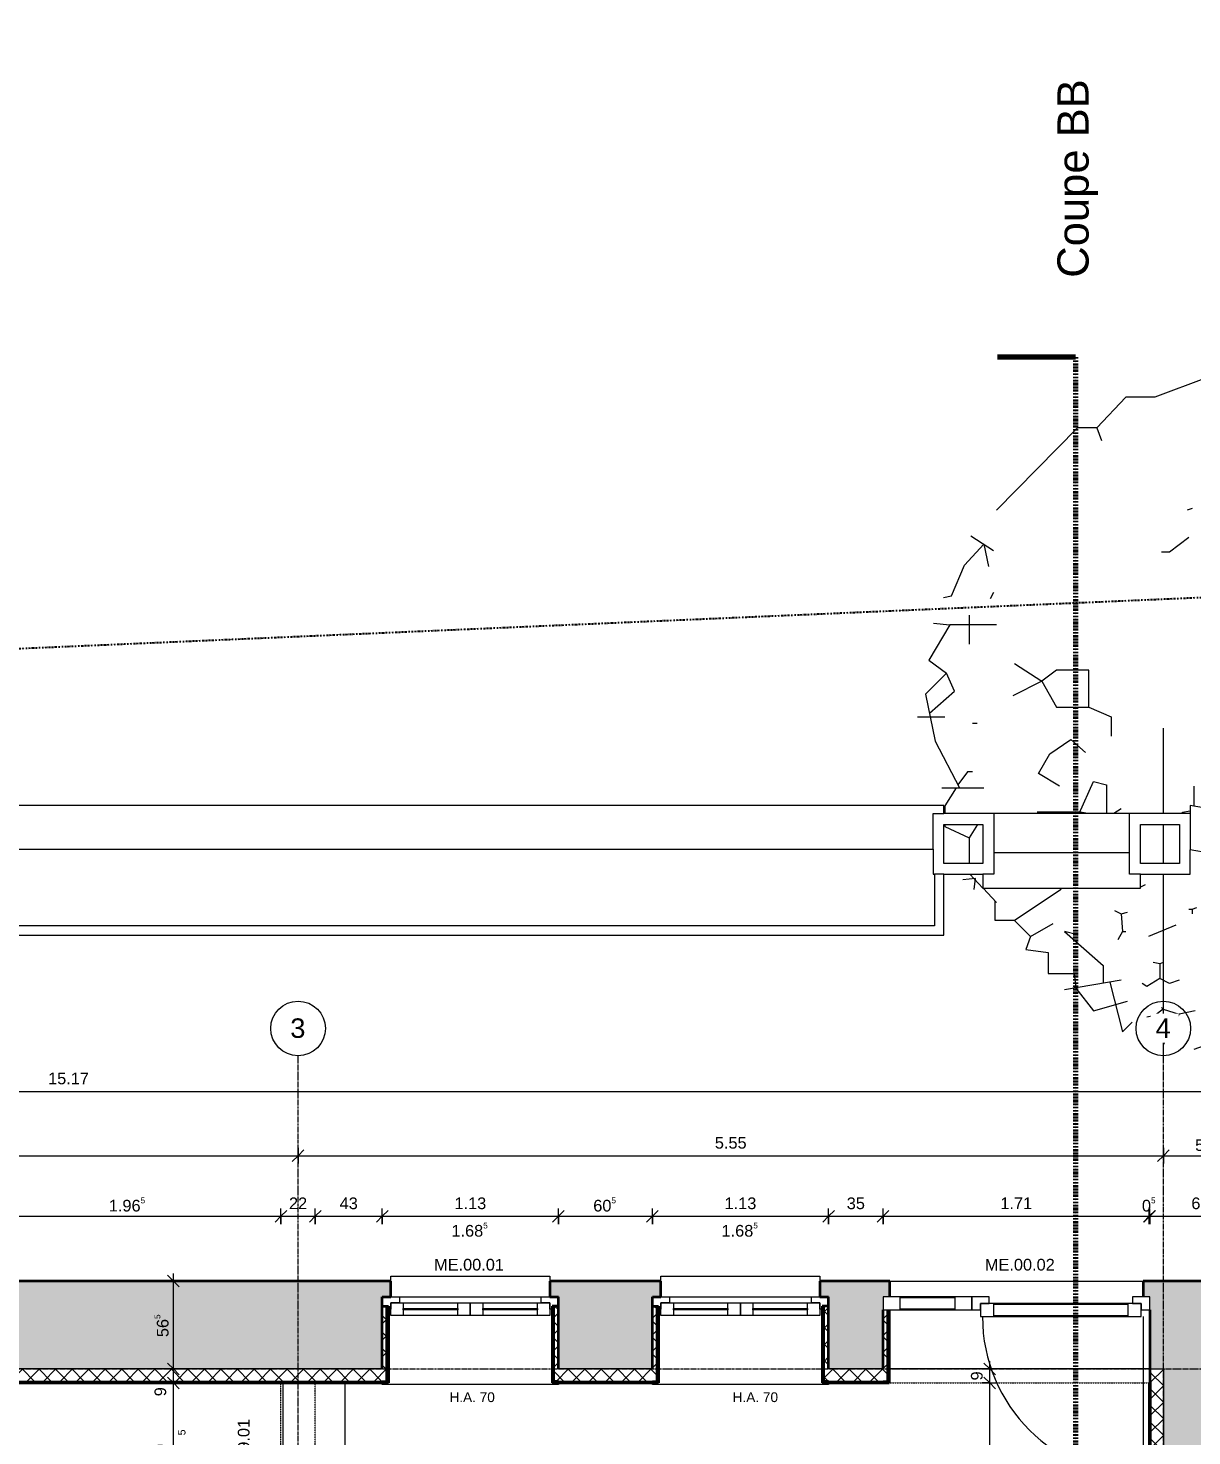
# Model space of a CAD drawing. Header units: millimetres. Extents: x -83 to 30397, y 298 to 25043.
# Drawn here: x 12976 to 20440, y 16013 to 25043 of the extents above; entities that cross this region are included whole.
import ezdxf

# ---------------------------------------------------------------- set-up
doc = ezdxf.new("R2010")
doc.units = ezdxf.units.MM
for name, pattern in [('Dash dot', [21, 10, -5, 1, -5]), ('Double dash', [55, 20, -5, 10, -5, 10, -5]), ('Grid Line', [22.225, 12.7, -3.175, 3.175, -3.175]), ('HIDDEN_ELEMENTS', [2.5, 1.5, -1])]:
    doc.linetypes.add(name, pattern=pattern)
for name, color, linetype, lineweight in [('A-ANNO-DIMS', 211, 'Continuous', 9), ('A-ANNO-DIMS-50', 211, 'Continuous', 9), ('A-DETL', 90, 'Continuous', 9), ('A-DETL-MBND', 5, 'Continuous', 9), ('A-DETL-THIN', 151, 'Continuous', 9), ('A-DOOR', 31, 'Continuous', 9), ('A-DOOR-IDEN', 31, 'Continuous', 18), ('A-GLAZ', 151, 'Continuous', 9), ('A-GLAZ-IDEN', 152, 'Continuous', 18), ('A-WALL', 113, 'Continuous', 9), ('A-WALL-PATT', 111, 'Continuous', 35), ('C-PROP-LINE', 91, 'Double dash', 25), ('G-ANNO-SYMB', 111, 'Continuous', 9), ('G-ANNO-TEXT', 231, 'Continuous', 9), ('G-IMPT', 8, 'Continuous', 9), ('S-GRID', 1, 'Continuous', 9), ('S-GRID-IDEN', 1, 'Continuous', 9)]:
    doc.layers.add(name, color=color, linetype=linetype, lineweight=lineweight)
doc.styles.add('Arial', font='arial.ttf', dxfattribs={"height": 75})
doc.styles.add('Arial_10', font='arial.ttf', dxfattribs={"height": 125})
doc.styles.add('Arial_11', font='arial.ttf', dxfattribs={"height": 48.741817})
doc.styles.add('Arial_2', font='arial.ttf', dxfattribs={"height": 200})
doc.styles.add('Arial_8', font='arial.ttf', dxfattribs={"height": 62.5})
doc.dimstyles.new('ANNOTATION_1_5MM_BLACK', dxfattribs={"dimscale": 304.8, "dimtxt": 76.519455, "dimasz": 0.246063, "dimexe": 0.164042, "dimexo": 0.0625, "dimgap": 0.065617, "dimtad": 1, "dimdec": 1, "dimlfac": 0.1, "dimrnd": 0.5, "dimdsep": 46, "dimtxsty": 'Arial', "dimblk1": 'OBLIQUE', "dimblk2": 'OBLIQUE', "dimsah": 1, "dimcen": 0.09, "dimdle": 0.164042, "dimazin": 0, "dimtfac": 1, "dimtdec": 4, "dimtix": 1, "dimtmove": 2, "dimatfit": 3, "dimfxl": 0.164042, "dimfxlon": 1, "dimtvp": 1, "dimtolj": 1, "dimtzin": 0, "dimarcsym": 2})
doc.dimstyles.new('ANNOTATION_1_5MM_BLACK_1', dxfattribs={"dimscale": 304.8, "dimtxt": 76.519455, "dimasz": 0.246063, "dimexe": 0.164042, "dimexo": 0.0625, "dimgap": 0.065617, "dimtad": 1, "dimlfac": 0.001, "dimrnd": 0.005, "dimzin": 0, "dimdsep": 46, "dimtxsty": 'Arial', "dimblk1": 'OBLIQUE', "dimblk2": 'OBLIQUE', "dimsah": 1, "dimcen": 0.09, "dimdle": 0.164042, "dimazin": 0, "dimtfac": 1, "dimtdec": 4, "dimtix": 1, "dimtmove": 0, "dimatfit": 3, "dimfxl": 0.164042, "dimfxlon": 1, "dimtvp": 1, "dimtolj": 1, "dimtzin": 0, "dimarcsym": 2})
doc.dimstyles.new('ANNOTATION_1_5MM_BLACK_2', dxfattribs={"dimscale": 304.8, "dimtxt": 76.519455, "dimasz": 0.246063, "dimexe": 0.164042, "dimexo": 0.0625, "dimgap": 0.065617, "dimtad": 1, "dimdec": 1, "dimlfac": 0.1, "dimrnd": 0.5, "dimdsep": 46, "dimtxsty": 'Arial', "dimblk1": 'OBLIQUE', "dimblk2": 'OBLIQUE', "dimsah": 1, "dimcen": 0.09, "dimdle": 0.164042, "dimazin": 0, "dimtfac": 1, "dimtdec": 4, "dimtix": 1, "dimtmove": 0, "dimatfit": 3, "dimfxl": 0.164042, "dimfxlon": 1, "dimtvp": 1, "dimtolj": 1, "dimtzin": 0, "dimarcsym": 2})
pattern_1 = [(45, (0, 0), (-53.033, 53.033), []), (135, (0, 0), (-53.033, -53.033), [])]

# ---------------------------------------------------------------- blocks, each defined once
blk = doc.blocks.new('TREE 7M - Baum_16_dwg-394052-N_F_ E_0')
at = {"layer": 'G-IMPT'}
for p, q in [((150.3, 2220.6), (336.8, 2220.6)), ((1745.8, 1391.7), (1766.5, 1288.1)), ((-637.1, 1319.2), (-668.2, 1308.9)), ((-450.6, 1339.9), (-450.6, 1308.9)), ((-2056.4, 1143.1), (-1911.4, 1049.9)), ((-1911.4, 780.5), (-1932.1, 739.1)), ((-2066.8, 635.5), (-2066.8, 449)), ((-1890.7, 573.3), (-2191.1, 573.3)), ((-2398.3, -17.2), (-2222.2, -17.2)), ((-2046.1, -58.7), (-2015, -58.7)), ((-108.7, -328), (-108.7, -348.8)), ((-2242.9, -473.1), (-1973.6, -473.1)), ((-626.7, -462.7), (-626.7, -590.9)), ((-1092.9, -607.8), (-1139.7, -637)), ((-2014.4, -707), (-2066.8, -794.3)), ((2212, -773.5), (2160.2, -794.3)), ((-119.6, -993.3), (-202, -1105.1)), ((-2062.3, -1027), (-1978.5, -1115.7)), ((-1977.3, -1117), (-1890.7, -1208.7)), ((-937.5, -1094.7), (-968.5, -1110.2)), ((-637.1, -1250.1), (-637.1, -1281.2)), ((-740.7, -1353.7), (-916.8, -1426.2)), ((-1082.6, -1395.2), (-1113.7, -1447)), ((1766.5, -1415.9), (1569.4, -1586.7)), ((-844.3, -1602.4), (-844.3, -1695.6)), ((-1092.9, -1706), (-1455.6, -1768.1)), ((5.2, -1768.1), (-36.2, -1788.8)), ((-823.6, -1892.4), (-875.4, -1933.9)), ((-616.4, -1902.8), (-720, -1923.5)), ((202.1, -2099.6), (202.1, -2192.9))]:
    blk.add_line(p, q, dxfattribs=at)
at = {"layer": 'G-IMPT', "flags": 128}
for points in [[(-129.4, 2241.3), (-543.9, 2158.4), (-875.4, 2034.1), (-1061.9, 2034.1), (-1248.3, 1837.2), (-1217.3, 1754.4)], [(471.5, 2148), (678.7, 2117), (720.1, 2065.2), (709.7, 1992.6)], [(823.7, 2054.8), (720.1, 2065.2), (637.2, 2034.1)], [(989.5, 2023.7), (1383.2, 1744), (1445.3, 1599)], [(-1248.3, 1837.2), (-1372.7, 1837.2), (-1890.7, 1308.9)], [(1445.3, 1619.7), (1445.3, 1599), (1445.3, 1619.7), (1662.9, 1578.2), (1507.5, 1443.5), (1528.2, 1319.2), (1600.7, 1246.7), (1766.5, 1288.1), (1921.9, 1194.9), (1973.7, 1039.5)], [(-409.2, 1350.3), (-450.6, 1339.9), (-481.7, 1339.9)], [(-2232.6, 749.4), (-2180.8, 759.8), (-2097.9, 956.6), (-1973.6, 1091.3), (-1942.5, 946.3)], [(-657.8, 1132.7), (-782.1, 1039.5), (-833.9, 1039.5)], [(2108.4, 915.2), (2108.4, 542.2), (2170.5, 552.6), (2263.8, 55.3), (2098, 76), (2077.3, -141.6), (2212, -141.6), (2212, -587.1), (2149.8, -545.6)], [(-2294.7, 583.7), (-2191.1, 573.3), (-2325.8, 345.4), (-2211.8, 262.5)], [(-1776.7, 324.6), (-1600.6, 210.7), (-1787.1, 117.4)], [(-1300.1, 44.9), (-1300.1, 283.2), (-1507.4, 283.2), (-1600.6, 210.7), (-1507.4, 44.9), (-1300.1, 44.9), (-1155.1, -17.2), (-1155.1, -141.6)], [(-2321.6, 7.2), (-2160, 148.5), (-2211.8, 262.5), (-2346.5, 127.8), (-2284.4, -172.6), (-2129, -473.1)], [(-1486.6, -462.7), (-1621.3, -379.9), (-1548.8, -255.5), (-1414.1, -162.3), (-1320.9, -245.2)], [(-274.5, -162.3), (-315.9, -193.4), (-315.9, -317.7)], [(-326.3, -359.1), (-315.9, -317.7), (-284.8, -328)], [(-129.4, -307.3), (-108.7, -328), (-67.3, -317.7)], [(-56.9, -297), (-67.3, -317.7), (-56.9, -328)], [(-2046.1, -369.5), (-2077.2, -369.5), (-2139.5, -452.7)], [(-1361.8, -637), (-1269.1, -431.7), (-1186.2, -452.4), (-1186.2, -637)], [(-2149.7, -473.1), (-2222.2, -587.1), (-2222.2, -637)], [(-1306.6, -637), (-1351.9, -628.5), (-1631.7, -628.5)], [(-698.2, -637), (-699.3, -628.5), (-648.5, -621.2)], [(-475.4, -618.1), (-429.9, -618.1), (-435.4, -625.3)], [(-340, -646.5), (-357.4, -597.4), (-429.9, -618.1)], [(-2222.2, -707), (-2222.2, -721.7), (-2066.8, -794.3), (-2066.8, -957)], [(-361.3, -928.8), (-367.7, -949.7), (-492.1, -949.7)], [(2118.7, -928.9), (1963.3, -1167.2), (1849.4, -1281.2)], [(-2035.7, -1125.8), (-2025.4, -1053.3), (-2108.2, -1063.6)], [(-1476.3, -1125.8), (-1776.7, -1322.6), (-1673.1, -1426.2), (-1528.1, -1343.4)], [(-1776.7, -1322.6), (-1901, -1322.6), (-1901, -1197.7)], [(-1134.4, -1260.5), (-1092.9, -1281.2), (-1051.5, -1270.8)], [(-657.8, -1250.1), (-637.1, -1250.1), (-606, -1239.8)], [(-1092.9, -1281.2), (-1082.6, -1395.2), (-1061.9, -1395.2)], [(-1673.1, -1426.2), (-1704.2, -1509.1), (-1559.2, -1529.8), (-1559.2, -1664.5), (-1393.4, -1664.5), (-1383, -1757.8), (-1269.1, -1902.8), (-1051.5, -1840.6)], [(-1372.7, -1415.9), (-1455.6, -1395.2), (-1206.9, -1612.7), (-1206.9, -1725.5)], [(-823.6, -1592), (-844.3, -1602.4), (-885.7, -1592)], [(-720, -1706), (-782.1, -1726.7), (-844.3, -1695.6), (-927.2, -1747.4), (-958.3, -1726.7)], [(-1165, -1718.3), (-1082.6, -2037.5), (-1020.4, -1975.3)], [(761.5, -2006.4), (782.3, -1871.7), (678.7, -1871.7), (637.2, -2006.4), (937.7, -2006.4), (1020.5, -1933.9), (979.1, -1809.6), (1155.2, -1778.5), (1227.7, -1830.3), (1196.7, -1913.2)], [(1355.2, -1772.3), (1300.3, -1819.9), (1227.7, -1830.3)], [(-833.9, -1882.1), (-823.6, -1892.4), (-720, -1923.5), (-823.6, -2120.4)], [(326.4, -1809.6), (523.3, -1830.3), (492.2, -1861.4)], [(-788.4, -2053.5), (-875.4, -1933.9), (-927.2, -1944.2)], [(-512.8, -2110), (-512.8, -2006.4), (-336.6, -1975.3), (98.5, -2089.3), (202.1, -2099.6), (637.2, -2006.4)], [(451.2, -2046.3), (409.3, -2182.5), (347.1, -2234.3), (202.1, -2192.9), (-15.5, -2224), (-512.8, -2110), (-626.7, -2151.5)]]:
    blk.add_lwpolyline(points, dxfattribs=at)
blk.add_lwpolyline([(67.4, 44.9), (-5.1, -58.7), (-129.4, 3.5), (-88, 117.4), (-15.5, 127.8)], close=True, dxfattribs=at)
blk = doc.blocks.new('TREE 7M - TREE 7M-394112-N_F_ E_0')
blk.add_blockref('TREE 7M - Baum_16_dwg-394052-N_F_ E_0', (-60, -100))
blk = doc.blocks.new('WIN_DOUBLE OPEN__SYM - 1130 x 1685-676230-N_F_ E_0')
at = {"layer": 'A-GLAZ'}
for p, q in [((-565, 326.5), (-565, 336.5)), ((-565, 336.5), (565, 336.5)), ((565, 336.5), (565, 326.5)), ((-430, -106.5), (-80, -106.5)), ((80, -106.5), (430, -106.5)), ((455, -226.5), (-455, -226.5)), ((-80, -186.5), (-430, -186.5)), ((430, -186.5), (80, -186.5)), ((-510, -357.5), (-510, -326.5)), ((510, -357.5), (-510, -357.5)), ((510, -326.5), (510, -357.5))]:
    blk.add_line(p, q, dxfattribs=at)
at = {"layer": 'A-GLAZ', "lineweight": 18}
for p, q in [((-525, -146.5), (-510, -146.5)), ((-510, -106.5), (-430, -106.5)), ((-510, -186.5), (-510, -106.5)), ((-510, -146.5), (-510, -186.5)), ((-430, -106.5), (-430, -186.5)), ((-430, -141.5), (-80, -141.5)), ((-430, -151.5), (-430, -141.5)), ((-80, -151.5), (-430, -151.5)), ((-80, -106.5), (0, -106.5)), ((-80, -186.5), (-80, -106.5)), ((-80, -141.5), (-80, -151.5)), ((0, -106.5), (80, -106.5)), ((0, -186.5), (0, -106.5)), ((0, -106.5), (0, -186.5)), ((80, -106.5), (80, -186.5)), ((80, -141.5), (430, -141.5)), ((80, -151.5), (80, -141.5)), ((430, -151.5), (80, -151.5)), ((430, -106.5), (510, -106.5)), ((430, -186.5), (430, -106.5)), ((430, -141.5), (430, -151.5)), ((510, -106.5), (510, -186.5)), ((510, -146.5), (525, -146.5)), ((510, -186.5), (510, -146.5)), ((-430, -186.5), (-510, -186.5)), ((-510, -186.5), (-455, -186.5)), ((-455, -226.5), (-510, -226.5)), ((-455, -186.5), (-455, -226.5)), ((0, -186.5), (-80, -186.5)), ((80, -186.5), (0, -186.5)), ((510, -186.5), (430, -186.5)), ((455, -186.5), (510, -186.5)), ((455, -226.5), (455, -186.5)), ((510, -226.5), (455, -226.5))]:
    blk.add_line(p, q, dxfattribs=at)
blk = doc.blocks.new('EXT_DOOR_2-3_1-3 - 2500 x 2385-683703-N_F_ E_0')
at = {"layer": 'A-DOOR', "lineweight": 18}
for p, q in [((-460, 226.5), (-570, 226.5)), ((-570, 226.5), (-570, 141.5)), ((-460, 141.5), (-460, 226.5)), ((-110, 226.5), (-460, 226.5)), ((-460, 226.5), (-460, 221.5)), ((-460, 221.5), (-110, 221.5)), ((-110, 226.5), (-110, 141.5)), ((0, 226.5), (-110, 226.5)), ((-110, 221.5), (-110, 226.5)), ((0, 141.5), (0, 226.5)), ((110, 226.5), (0, 226.5)), ((0, 226.5), (0, 141.5)), ((140, 184), (55, 184)), ((55, 184), (55, 99)), ((55, 141.5), (55, 184)), ((55, 184), (110, 184)), ((110, 184), (110, 226.5)), ((140, 99), (140, 184)), ((1000, 184), (140, 184)), ((140, 184), (140, 179)), ((1000, 184), (1000, 99)), ((1085, 184), (1000, 184)), ((1000, 179), (1000, 184)), ((1140, 226.5), (1030, 226.5)), ((1030, 226.5), (1030, 184)), ((1030, 184), (1085, 184)), ((1085, 99), (1085, 184)), ((1085, 184), (1085, 141.5)), ((1140, 141.5), (1140, 226.5)), ((-570, 141.5), (-460, 141.5)), ((-110, 146.5), (-460, 146.5)), ((-460, 146.5), (-460, 141.5)), ((-460, 141.5), (-110, 141.5)), ((-110, 141.5), (-110, 146.5)), ((-110, 141.5), (0, 141.5)), ((0, 141.5), (55, 141.5)), ((55, 99), (140, 99)), ((140, 179), (1000, 179)), ((1000, 104), (140, 104)), ((140, 104), (140, 99)), ((140, 99), (1000, 99)), ((1000, 99), (1000, 104)), ((1000, 99), (1085, 99)), ((1085, 141.5), (1140, 141.5))]:
    blk.add_line(p, q, dxfattribs=at)
at = {"layer": 'A-DOOR'}
blk.add_line((1097.5, 99), (1097.5, -931), dxfattribs=at)
blk.add_arc((1097.5, 99), 1030, 180, 270, dxfattribs=at)
blk = doc.blocks.new('Family - ___-602283-N_F_ E_0')
at = {"layer": 'C-PROP-LINE', "color": 1, "linetype": 'Dash dot'}
blk.add_line((2239.4, 20601.9), (21766.1, 21446.4), dxfattribs=at)
blk = doc.blocks.new('Coupe - SEC_VER__HEAD-247919-N_F_ E_0')
at = {"layer": 'G-ANNO-SYMB', "lineweight": 70}
blk.add_line((0, 0), (0, 10), dxfattribs=at)
blk = doc.blocks.new('DIMBLOCK6-N_F_ E_0')
at = {"layer": 'A-ANNO-DIMS-50'}
for p, q in [((12632.4, 17371.3), (12632.4, 17471.3)), ((12632.4, 17421.3), (12669.9, 17458.8)), ((14597.4, 17371.3), (14597.4, 17471.3)), ((14597.4, 17421.3), (14634.9, 17458.8)), ((12632.4, 17421.3), (12594.9, 17383.8)), ((12632.4, 17421.3), (14597.4, 17421.3)), ((12632.4, 17421.3), (12632.4, 17371.3)), ((14597.4, 17421.3), (14559.9, 17383.8)), ((14597.4, 17421.3), (14597.4, 17371.3))]:
    blk.add_line(p, q, dxfattribs=at)
at = {"layer": 'A-ANNO-DIMS-50', "color": 0, "insert": (13493.6, 17542.2), "char_height": 75, "width": 291.073, "attachment_point": 1, "line_spacing_factor": 0.941778, "style": 'Arial'}
blk.add_mtext('1.96\\A2\\H0.5x;\\S5^  ;\\H2x;', dxfattribs=at)
blk = doc.blocks.new('_Oblique')
at = {"color": 0, "linetype": 'ByBlock', "lineweight": -2}
blk.add_line((-0.5, -0.5), (0.5, 0.5), dxfattribs=at)
blk = doc.blocks.new('DIMBLOCK7-N_F_ E_0')
at = {"layer": 'A-ANNO-DIMS-50'}
for p, q in [((14597.4, 17371.3), (14597.4, 17471.3)), ((14597.4, 17421.3), (14634.9, 17458.8)), ((14817.4, 17371.3), (14817.4, 17471.3)), ((14817.4, 17421.3), (14854.9, 17458.8)), ((14597.4, 17421.3), (14559.9, 17383.8)), ((14597.4, 17421.3), (14817.4, 17421.3)), ((14597.4, 17421.3), (14597.4, 17371.3)), ((14817.4, 17421.3), (14779.9, 17383.8)), ((14817.4, 17421.3), (14817.4, 17371.3))]:
    blk.add_line(p, q, dxfattribs=at)
at = {"layer": 'A-ANNO-DIMS-50', "color": 0, "insert": (14649.2, 17542.2), "char_height": 75, "width": 139.568, "attachment_point": 1, "line_spacing_factor": 0.941778, "style": 'Arial'}
blk.add_mtext('22', dxfattribs=at)
blk = doc.blocks.new('DIMBLOCK8-N_F_ E_0')
at = {"layer": 'A-ANNO-DIMS-50'}
for p, q in [((14817.4, 17371.3), (14817.4, 17471.3)), ((14817.4, 17421.3), (14854.9, 17458.8)), ((15247.4, 17371.3), (15247.4, 17471.3)), ((15247.4, 17421.3), (15284.9, 17458.8)), ((14817.4, 17421.3), (14779.9, 17383.8)), ((14817.4, 17421.3), (15247.4, 17421.3)), ((14817.4, 17421.3), (14817.4, 17371.3)), ((15247.4, 17421.3), (15209.9, 17383.8)), ((15247.4, 17421.3), (15247.4, 17371.3))]:
    blk.add_line(p, q, dxfattribs=at)
at = {"layer": 'A-ANNO-DIMS-50', "color": 0, "insert": (14974.2, 17542.2), "char_height": 75, "width": 139.568, "attachment_point": 1, "line_spacing_factor": 0.941778, "style": 'Arial'}
blk.add_mtext('43', dxfattribs=at)
blk = doc.blocks.new('DIMBLOCK9-N_F_ E_0')
at = {"layer": 'A-ANNO-DIMS-50'}
for p, q in [((15247.4, 17371.3), (15247.4, 17471.3)), ((15247.4, 17421.3), (15284.9, 17458.8)), ((16377.4, 17371.3), (16377.4, 17471.3)), ((16377.4, 17421.3), (16414.9, 17458.8)), ((15247.4, 17421.3), (15209.9, 17383.8)), ((15247.4, 17421.3), (16377.4, 17421.3)), ((15247.4, 17421.3), (15247.4, 17371.3)), ((16377.4, 17421.3), (16339.9, 17383.8)), ((16377.4, 17421.3), (16377.4, 17371.3))]:
    blk.add_line(p, q, dxfattribs=at)
at = {"layer": 'A-ANNO-DIMS-50', "color": 0, "char_height": 75, "attachment_point": 1, "line_spacing_factor": 0.941778, "style": 'Arial'}
for s, insert, width in [('1.13', (15710.6, 17542.2), 244.244), ('1.68\\A2\\H0.5x;\\S5^  ;\\H2x;', (15691.1, 17381), 291.073)]:
    blk.add_mtext(s, dxfattribs=dict(at, insert=insert, width=width))
blk = doc.blocks.new('DIMBLOCK10-N_F_ E_0')
at = {"layer": 'A-ANNO-DIMS-50'}
for p, q in [((16377.4, 17371.3), (16377.4, 17471.3)), ((16377.4, 17421.3), (16414.9, 17458.8)), ((16979.9, 17371.3), (16979.9, 17471.3)), ((16979.9, 17421.3), (17017.4, 17458.8)), ((16377.4, 17421.3), (16339.9, 17383.8)), ((16377.4, 17421.3), (16979.9, 17421.3)), ((16377.4, 17421.3), (16377.4, 17371.3)), ((16979.9, 17421.3), (16942.4, 17383.8)), ((16979.9, 17421.3), (16979.9, 17371.3))]:
    blk.add_line(p, q, dxfattribs=at)
at = {"layer": 'A-ANNO-DIMS-50', "color": 0, "insert": (16600.9, 17542.2), "char_height": 75, "width": 186.397, "attachment_point": 1, "line_spacing_factor": 0.941778, "style": 'Arial'}
blk.add_mtext('60\\A2\\H0.5x;\\S5^  ;\\H2x;', dxfattribs=at)
blk = doc.blocks.new('DIMBLOCK11-N_F_ E_0')
at = {"layer": 'A-ANNO-DIMS-50'}
for p, q in [((16979.9, 17371.3), (16979.9, 17471.3)), ((16979.9, 17421.3), (17017.4, 17458.8)), ((18109.9, 17371.3), (18109.9, 17471.3)), ((18109.9, 17421.3), (18147.4, 17458.8)), ((16979.9, 17421.3), (16942.4, 17383.8)), ((16979.9, 17421.3), (18109.9, 17421.3)), ((16979.9, 17421.3), (16979.9, 17371.3)), ((18109.9, 17421.3), (18072.4, 17383.8)), ((18109.9, 17421.3), (18109.9, 17371.3))]:
    blk.add_line(p, q, dxfattribs=at)
at = {"layer": 'A-ANNO-DIMS-50', "color": 0, "char_height": 75, "attachment_point": 1, "line_spacing_factor": 0.941778, "style": 'Arial'}
for s, insert, width in [('1.13', (17443.1, 17542.2), 244.244), ('1.68\\A2\\H0.5x;\\S5^  ;\\H2x;', (17423.6, 17381), 291.073)]:
    blk.add_mtext(s, dxfattribs=dict(at, insert=insert, width=width))
blk = doc.blocks.new('DIMBLOCK12-N_F_ E_0')
at = {"layer": 'A-ANNO-DIMS-50'}
for p, q in [((18109.9, 17371.3), (18109.9, 17471.3)), ((18109.9, 17421.3), (18147.4, 17458.8)), ((18459.9, 17371.3), (18459.9, 17471.3)), ((18459.9, 17421.3), (18497.4, 17458.8)), ((18109.9, 17421.3), (18072.4, 17383.8)), ((18109.9, 17421.3), (18459.9, 17421.3)), ((18109.9, 17421.3), (18109.9, 17371.3)), ((18459.9, 17421.3), (18422.4, 17383.8)), ((18459.9, 17421.3), (18459.9, 17371.3))]:
    blk.add_line(p, q, dxfattribs=at)
at = {"layer": 'A-ANNO-DIMS-50', "color": 0, "insert": (18226.7, 17542.2), "char_height": 75, "width": 139.568, "attachment_point": 1, "line_spacing_factor": 0.941778, "style": 'Arial'}
blk.add_mtext('35', dxfattribs=at)
blk = doc.blocks.new('DIMBLOCK13-N_F_ E_0')
at = {"layer": 'A-ANNO-DIMS-50'}
for p, q in [((18459.9, 17371.3), (18459.9, 17471.3)), ((18459.9, 17421.3), (18497.4, 17458.8)), ((20167.4, 17371.3), (20167.4, 17471.3)), ((20167.4, 17421.3), (20204.9, 17458.8)), ((18459.9, 17421.3), (18422.4, 17383.8)), ((18459.9, 17421.3), (20167.4, 17421.3)), ((18459.9, 17421.3), (18459.9, 17371.3)), ((20167.4, 17421.3), (20129.9, 17383.8)), ((20167.4, 17421.3), (20167.4, 17371.3))]:
    blk.add_line(p, q, dxfattribs=at)
at = {"layer": 'A-ANNO-DIMS-50', "color": 0, "insert": (19211.8, 17542.2), "char_height": 75, "width": 244.244, "attachment_point": 1, "line_spacing_factor": 0.941778, "style": 'Arial'}
blk.add_mtext('1.71', dxfattribs=at)
blk = doc.blocks.new('DIMBLOCK14-N_F_ E_0')
at = {"layer": 'A-ANNO-DIMS-50'}
for p, q in [((20167.4, 17371.3), (20167.4, 17471.3)), ((20167.4, 17421.3), (20204.9, 17458.8)), ((20169.9, 17371.3), (20169.9, 17471.3)), ((20169.9, 17421.3), (20207.4, 17458.8)), ((20167.4, 17421.3), (20129.9, 17383.8)), ((20169.9, 17421.3), (20132.4, 17383.8)), ((20167.4, 17421.3), (20169.9, 17421.3)), ((20167.4, 17421.3), (20167.4, 17371.3)), ((20169.9, 17421.3), (20169.9, 17371.3))]:
    blk.add_line(p, q, dxfattribs=at)
at = {"layer": 'A-ANNO-DIMS-50', "color": 0, "insert": (20120, 17542.2), "char_height": 75, "width": 116.613, "attachment_point": 1, "line_spacing_factor": 0.941778, "style": 'Arial'}
blk.add_mtext('0\\A2\\H0.5x;\\S5^  ;\\H2x;', dxfattribs=at)
blk = doc.blocks.new('DIMBLOCK15-N_F_ E_0')
at = {"layer": 'A-ANNO-DIMS-50'}
for p, q in [((20169.9, 17371.3), (20169.9, 17471.3)), ((20169.9, 17421.3), (20207.4, 17458.8)), ((20820.4, 17371.3), (20820.4, 17471.3)), ((20820.4, 17421.3), (20857.9, 17458.8)), ((20169.9, 17421.3), (20132.4, 17383.8)), ((20169.9, 17421.3), (20870.4, 17421.3)), ((20169.9, 17421.3), (20169.9, 17371.3)), ((20820.4, 17421.3), (20782.9, 17383.8)), ((20820.4, 17421.3), (20820.4, 17371.3))]:
    blk.add_line(p, q, dxfattribs=at)
at = {"layer": 'A-ANNO-DIMS-50', "color": 0, "insert": (20437, 17542.2), "char_height": 75, "width": 139.568, "attachment_point": 1, "line_spacing_factor": 0.941778, "style": 'Arial'}
blk.add_mtext('65', dxfattribs=at)
blk = doc.blocks.new('DIMBLOCK16-N_F_ E_0')
at = {"layer": 'A-ANNO-DIMS-50'}
for p, q in [((5649.4, 18172.4), (5649.4, 18272.4)), ((5649.4, 18222.4), (5686.9, 18259.9)), ((20820.4, 18172.4), (20820.4, 18272.4)), ((20820.4, 18222.4), (20857.9, 18259.9)), ((5599.4, 18222.4), (20870.4, 18222.4)), ((5649.4, 18222.4), (5611.9, 18184.9)), ((5649.4, 18222.4), (5649.4, 18172.4)), ((20820.4, 18222.4), (20782.9, 18184.9)), ((20820.4, 18222.4), (20820.4, 18172.4))]:
    blk.add_line(p, q, dxfattribs=at)
at = {"layer": 'A-ANNO-DIMS-50', "color": 0, "insert": (13104, 18343.3), "char_height": 75, "width": 314.028, "attachment_point": 1, "line_spacing_factor": 0.941778, "style": 'Arial'}
blk.add_mtext('15.17', dxfattribs=at)
blk = doc.blocks.new('Quadrillage - M_Grid Head - Circle_3_5-489728-N_F_ E_0')
at = {"layer": 'S-GRID-IDEN'}
blk.add_circle((0, 0), 3.5, dxfattribs=at)
blk = doc.blocks.new('DIMBLOCK68-N_F_ E_0')
at = {"layer": 'A-ANNO-DIMS-50'}
for p, q in [((9690.9, 17809.8), (9653.4, 17772.3)), ((9690.9, 17859.8), (9690.9, 17759.8)), ((9690.9, 17809.8), (9690.9, 17859.8)), ((9690.9, 17809.8), (9728.4, 17847.3)), ((9690.9, 17809.8), (14707.4, 17809.8)), ((14707.4, 17809.8), (14669.9, 17772.3)), ((14707.4, 17859.8), (14707.4, 17759.8)), ((14707.4, 17809.8), (14707.4, 17859.8)), ((14707.4, 17809.8), (14744.9, 17847.3))]:
    blk.add_line(p, q, dxfattribs=at)
at = {"layer": 'A-ANNO-DIMS-50', "color": 0, "insert": (12077.8, 17930.7), "char_height": 75, "width": 291.073, "attachment_point": 1, "line_spacing_factor": 0.941778, "style": 'Arial'}
blk.add_mtext('5.01\\A2\\H0.5x;\\S5^  ;\\H2x;', dxfattribs=at)
blk = doc.blocks.new('DIMBLOCK69-N_F_ E_0')
at = {"layer": 'A-ANNO-DIMS-50'}
for p, q in [((14707.4, 17809.8), (14669.9, 17772.3)), ((14707.4, 17859.8), (14707.4, 17759.8)), ((14707.4, 17809.8), (14707.4, 17859.8)), ((14707.4, 17809.8), (14744.9, 17847.3)), ((14707.4, 17809.8), (20257.4, 17809.8)), ((20257.4, 17809.8), (20219.9, 17772.3)), ((20257.4, 17859.8), (20257.4, 17759.8)), ((20257.4, 17809.8), (20257.4, 17859.8)), ((20257.4, 17809.8), (20294.9, 17847.3))]:
    blk.add_line(p, q, dxfattribs=at)
at = {"layer": 'A-ANNO-DIMS-50', "color": 0, "insert": (17380.6, 17930.7), "char_height": 75, "width": 244.244, "attachment_point": 1, "line_spacing_factor": 0.941778, "style": 'Arial'}
blk.add_mtext('5.55', dxfattribs=at)
blk = doc.blocks.new('DIMBLOCK70-N_F_ E_0')
at = {"layer": 'A-ANNO-DIMS-50'}
for p, q in [((20257.4, 17809.8), (20219.9, 17772.3)), ((20257.4, 17859.8), (20257.4, 17759.8)), ((20257.4, 17809.8), (20257.4, 17859.8)), ((20257.4, 17809.8), (20294.9, 17847.3)), ((20257.4, 17809.8), (20870.4, 17809.8)), ((20820.4, 17809.8), (20782.9, 17772.3)), ((20820.4, 17759.8), (20820.4, 17859.8)), ((20820.4, 17809.8), (20857.9, 17847.3)), ((20820.4, 17809.8), (20820.4, 17759.8))]:
    blk.add_line(p, q, dxfattribs=at)
at = {"layer": 'A-ANNO-DIMS-50', "color": 0, "insert": (20461.2, 17930.7), "char_height": 75, "width": 186.397, "attachment_point": 1, "line_spacing_factor": 0.941778, "style": 'Arial'}
blk.add_mtext('56\\A2\\H0.5x;\\S5^  ;\\H2x;', dxfattribs=at)
blk = doc.blocks.new('DIMBLOCK86-N_F_ E_0')
at = {"layer": 'A-ANNO-DIMS-50'}
for p, q in [((13857.5, 16352.5), (13957.5, 16352.5)), ((13907.5, 16352.5), (13857.5, 16352.5)), ((13907.5, 16352.5), (13870, 16390)), ((13907.5, 15452.5), (13907.5, 16352.5)), ((13907.5, 16352.5), (13945, 16315)), ((13957.5, 15452.5), (13857.5, 15452.5)), ((13907.5, 15452.5), (13870, 15490)), ((13907.5, 15452.5), (13945, 15415)), ((13907.5, 15452.5), (13957.5, 15452.5))]:
    blk.add_line(p, q, dxfattribs=at)
at = {"layer": 'A-ANNO-DIMS-50', "color": 0, "insert": (13786.6, 15844.4), "char_height": 75, "width": 139.568, "attachment_point": 1, "rotation": 90, "line_spacing_factor": 0.941778, "style": 'Arial'}
blk.add_mtext('90', dxfattribs=at)
blk = doc.blocks.new('DIMBLOCK87-N_F_ E_0')
at = {"layer": 'A-ANNO-DIMS-50'}
for p, q in [((13857.5, 16442.5), (13957.5, 16442.5)), ((13907.5, 16442.5), (13857.5, 16442.5)), ((13907.5, 16442.5), (13870, 16480)), ((13907.5, 16352.5), (13907.5, 16442.5)), ((13907.5, 16442.5), (13945, 16405)), ((13857.5, 16352.5), (13957.5, 16352.5)), ((13907.5, 16352.5), (13857.5, 16352.5)), ((13907.5, 16352.5), (13870, 16390)), ((13907.5, 16352.5), (13945, 16315))]:
    blk.add_line(p, q, dxfattribs=at)
at = {"layer": 'A-ANNO-DIMS-50', "color": 0, "insert": (13786.6, 16266.8), "char_height": 75, "width": 69.784, "attachment_point": 1, "rotation": 90, "line_spacing_factor": 0.941778, "style": 'Arial'}
blk.add_mtext('9', dxfattribs=at)
blk = doc.blocks.new('DIMBLOCK88-N_F_ E_0')
at = {"layer": 'A-ANNO-DIMS-50'}
for p, q in [((13857.5, 17005.5), (13957.5, 17005.5)), ((13907.5, 17005.5), (13857.5, 17005.5)), ((13907.5, 17005.5), (13870, 17043)), ((13907.5, 16442.5), (13907.5, 17055.5)), ((13907.5, 17005.5), (13945, 16968)), ((13857.5, 16442.5), (13957.5, 16442.5)), ((13907.5, 16442.5), (13857.5, 16442.5)), ((13907.5, 16442.5), (13870, 16480)), ((13907.5, 16442.5), (13945, 16405))]:
    blk.add_line(p, q, dxfattribs=at)
at = {"layer": 'A-ANNO-DIMS-50', "color": 0, "insert": (13786.6, 16646.3), "char_height": 75, "width": 186.397, "attachment_point": 1, "rotation": 90, "line_spacing_factor": 0.941778, "style": 'Arial'}
blk.add_mtext('56\\A2\\H0.5x;\\S5^  ;\\H2x;', dxfattribs=at)
blk = doc.blocks.new('DIMBLOCK107-N_F_ E_0')
at = {"layer": 'A-ANNO-DIMS-50'}
for p, q in [((19094.3, 16352.5), (19194.3, 16352.5)), ((19144.3, 16352.5), (19094.3, 16352.5)), ((19144.3, 16352.5), (19106.8, 16390)), ((19144.3, 15188.6), (19144.3, 16352.5)), ((19144.3, 16352.5), (19181.8, 16315)), ((19094.3, 15188.6), (19194.3, 15188.6)), ((19144.3, 15188.6), (19094.3, 15188.6)), ((19144.3, 15188.6), (19106.8, 15226.1)), ((19144.3, 15188.6), (19181.8, 15151.1))]:
    blk.add_line(p, q, dxfattribs=at)
at = {"layer": 'A-ANNO-DIMS-50', "color": 0, "insert": (19023.4, 15649.3), "char_height": 75, "width": 291.073, "attachment_point": 1, "rotation": 90, "line_spacing_factor": 0.941778, "style": 'Arial'}
blk.add_mtext('1.16\\A2\\H0.5x;\\S5^  ;\\H2x;', dxfattribs=at)
blk = doc.blocks.new('DIMBLOCK108-N_F_ E_0')
at = {"layer": 'A-ANNO-DIMS-50'}
for p, q in [((19094.3, 16442.5), (19194.3, 16442.5)), ((19144.3, 16442.5), (19094.3, 16442.5)), ((19144.3, 16442.5), (19106.8, 16480)), ((19144.3, 16352.5), (19144.3, 16492.5)), ((19144.3, 16442.5), (19181.8, 16405)), ((19094.3, 16352.5), (19194.3, 16352.5)), ((19144.3, 16352.5), (19094.3, 16352.5)), ((19144.3, 16352.5), (19106.8, 16390)), ((19144.3, 16352.5), (19181.8, 16315))]:
    blk.add_line(p, q, dxfattribs=at)
at = {"layer": 'A-ANNO-DIMS-50', "color": 0, "insert": (19023.4, 16368.4), "char_height": 75, "width": 69.784, "attachment_point": 1, "rotation": 90, "line_spacing_factor": 0.941778, "style": 'Arial'}
blk.add_mtext('9', dxfattribs=at)

msp = doc.modelspace()

# ---------------------------------------------------------------- hatches: boundary and pattern name
at = {"layer": 'A-WALL-PATT'}
h = msp.add_hatch(color=256, dxfattribs=at)
h.paths.add_polyline_path([(20177.354, 16442.509), (20257.354, 16442.509), (20257.354, 17005.509), (20127.354, 17005.509), (20127.354, 16905.509), (20169.854, 16905.509), (20169.854, 16442.509)])
h.paths.add_polyline_path([(18109.854, 16442.509), (18459.854, 16442.509), (18459.854, 16905.509), (18502.354, 16905.509), (18502.354, 17005.509), (18054.854, 17005.509), (18054.854, 16905.509), (18109.854, 16905.509), (18109.854, 16662.966)])
h.paths.add_polyline_path([(16377.354, 16442.509), (16979.854, 16442.509), (16979.854, 16905.509), (17034.854, 16905.509), (17034.854, 17005.509), (16322.354, 17005.509), (16322.354, 16905.509), (16377.354, 16905.509)])
h.paths.add_polyline_path([(15247.354, 16442.509), (15247.354, 16905.509), (15302.354, 16905.509), (15302.354, 17005.509), (12577.354, 17005.509), (12577.354, 16905.509), (12632.354, 16905.509), (12632.354, 16442.509), (14187.371, 16442.509)])
h.paths.add_polyline_path([(10232.354, 16442.509), (10232.354, 16905.509), (10287.354, 16905.509), (10287.354, 17005.509), (8927.354, 17005.509), (8927.354, 16905.509), (8982.354, 16905.509), (8982.354, 16442.509)])
h.paths.add_polyline_path([(6582.354, 16442.509), (6582.354, 16905.509), (6637.354, 16905.509), (6637.354, 17005.509), (5649.354, 17005.509), (5649.354, 16442.509), (6212.354, 16442.509)])
at = {"layer": 'A-WALL-PATT', "lineweight": 9}
h = msp.add_hatch(color=256, dxfattribs=at)
h.paths.add_polyline_path([(20820.354, 11205.009), (20820.354, 13480.009), (20720.354, 13480.009), (20720.354, 13425.009), (20257.354, 13425.009), (20257.354, 11205.009)])
h.paths.add_polyline_path([(20720.354, 14500.009), (20820.354, 14500.009), (20820.354, 17005.509), (20257.354, 17005.509), (20257.354, 14555.009), (20720.354, 14555.009)])
h = msp.add_hatch(dxfattribs=at)
h.set_pattern_fill('FP_1', color=256, style=0, pattern_type=2)
h.set_pattern_definition(pattern_1)
h.paths.add_polyline_path([(20169.854, 16362.509), (20177.354, 16362.509), (20177.354, 16442.509), (20169.854, 16442.509)])
h.paths.add_polyline_path([(18489.854, 16362.509), (18489.854, 16820.509), (18459.854, 16820.509), (18459.854, 16442.509), (18109.854, 16442.509), (18109.854, 16845.509), (18079.854, 16845.509), (18079.854, 16362.509), (18459.854, 16362.509)])
h.paths.add_polyline_path([(16945.358, 16362.509), (17009.854, 16362.509), (17009.854, 16845.509), (16979.854, 16845.509), (16979.854, 16442.509), (16377.354, 16442.509), (16377.354, 16845.509), (16347.354, 16845.509), (16347.354, 16362.509), (16377.354, 16362.509)])
h.paths.add_polyline_path([(15277.354, 16362.509), (15277.354, 16845.509), (15247.354, 16845.509), (15247.354, 16442.509), (12632.354, 16442.509), (12632.354, 16825.509), (12602.354, 16825.509), (12602.354, 16362.509), (15247.354, 16362.509)])
h.paths.add_polyline_path([(10232.354, 16362.509), (10262.354, 16362.509), (10262.354, 16825.509), (10232.354, 16825.509), (10232.354, 16442.509), (8982.354, 16442.509), (8982.354, 16825.509), (8952.354, 16825.509), (8952.354, 16362.509), (8982.354, 16362.509)])
h.paths.add_polyline_path([(6292.354, 16362.509), (6612.354, 16362.509), (6612.354, 16825.509), (6582.354, 16825.509), (6582.354, 16442.509), (6212.354, 16442.509), (6212.354, 16362.509)])
h = msp.add_hatch(dxfattribs=at)
h.set_pattern_fill('FP_1', color=256, style=0, pattern_type=2)
h.set_pattern_definition(pattern_1)
h.paths.add_polyline_path([(20177.354, 11205.009), (20257.354, 11205.009), (20257.354, 13425.009), (20640.354, 13425.009), (20640.354, 13455.009), (20177.354, 13455.009), (20177.354, 12452.626)])
h.paths.add_polyline_path([(20177.354, 14525.009), (20640.354, 14525.009), (20640.354, 14555.009), (20257.354, 14555.009), (20257.354, 16442.509), (20177.354, 16442.509), (20177.354, 14555.009)])

# ---------------------------------------------------------------- linework, layer by layer
at = {"layer": 'A-DETL', "linetype": 'HIDDEN_ELEMENTS'}
for p, q in [((14597.354, 15452.509), (14597.354, 16352.509)), ((14817.354, 15452.509), (14817.354, 16352.509)), ((18499.854, 16352.509), (20167.354, 16352.509))]:
    msp.add_line(p, q, dxfattribs=at)
at = {"layer": 'A-DETL-MBND'}
for p, q in [((20257.354, 20005.509), (20257.354, 20551.704)), ((20257.354, 19685.509), (20257.354, 19935.509)), ((20257.354, 18451.704), (20257.354, 19615.509)), ((18502.354, 17005.509), (20127.354, 17005.509)), ((20169.854, 16442.509), (18499.854, 16442.509)), ((14612.354, 15452.509), (14612.354, 16352.509)), ((15007.354, 16352.509), (15007.354, 15452.122))]:
    msp.add_line(p, q, dxfattribs=at)
at = {"layer": 'A-DETL-THIN'}
for p, q in [((18850.354, 20055.509), (12220.354, 20055.509)), ((18850.354, 20005.509), (18850.354, 20055.509)), ((20430.354, 20055.509), (20430.354, 19772.04)), ((18780.354, 19775.509), (18780.354, 20005.509)), ((18780.354, 20005.509), (18850.354, 20005.509)), ((19170.354, 20005.509), (18850.354, 20005.509)), ((20040.354, 20005.509), (19170.354, 20005.509)), ((19170.354, 20005.509), (19170.354, 19755.509)), ((20430.354, 20005.509), (20040.354, 20005.509)), ((20040.354, 19755.509), (20040.354, 20005.509)), ((18850.354, 19935.509), (19100.354, 19935.509)), ((18850.354, 19685.509), (18850.354, 19935.509)), ((19100.354, 19935.509), (19100.354, 19685.509)), ((20110.354, 19935.509), (20360.354, 19935.509)), ((20110.354, 19685.509), (20110.354, 19935.509)), ((20360.354, 19935.509), (20360.354, 19685.509)), ((12290.354, 19775.509), (18780.354, 19775.509)), ((18780.354, 19775.509), (18780.354, 19615.509)), ((19100.354, 19685.509), (18850.354, 19685.509)), ((19170.354, 19755.509), (19170.354, 19615.509)), ((19170.354, 19755.509), (20040.354, 19755.509)), ((20040.354, 19615.509), (20040.354, 19755.509)), ((20360.354, 19685.509), (20110.354, 19685.509)), ((20430.354, 19615.509), (20430.354, 19772.04)), ((18780.354, 19615.509), (18790.354, 19615.509)), ((18850.354, 19615.509), (18790.354, 19615.509)), ((18790.354, 19615.509), (18790.354, 19285.509)), ((18850.354, 19615.509), (19100.354, 19615.509)), ((18850.354, 19225.509), (18850.354, 19615.509)), ((19170.354, 19615.509), (19100.354, 19615.509)), ((19100.354, 19615.509), (19100.354, 19525.509)), ((20110.354, 19615.509), (20040.354, 19615.509)), ((20110.354, 19615.509), (20430.354, 19615.509)), ((20110.354, 19525.509), (20110.354, 19615.509)), ((19100.354, 19525.509), (20110.354, 19525.509)), ((18790.354, 19285.509), (6500.354, 19285.509)), ((6560.354, 19225.509), (18850.354, 19225.509))]:
    msp.add_line(p, q, dxfattribs=at)
for radius, start, end in [(4540.586, 27.1002179, 81.3095831), (4260.586, 29.0443395, 80.7335879)]:
    msp.add_arc((19744.292, 15567.053), radius, start, end, dxfattribs=at)
at = {"layer": 'A-WALL', "lineweight": 35}
for p, q in [((15302.354, 17005.509), (12577.354, 17005.509)), ((15302.354, 16905.509), (15302.354, 17005.509)), ((17034.854, 17005.509), (16322.354, 17005.509)), ((16322.354, 17005.509), (16322.354, 16905.509)), ((17034.854, 16905.509), (17034.854, 17005.509)), ((18502.354, 17005.509), (18054.854, 17005.509)), ((18054.854, 17005.509), (18054.854, 16905.509)), ((18502.354, 16905.509), (18502.354, 17005.509)), ((20127.354, 17005.509), (20127.354, 16905.509)), ((20760.354, 17005.509), (20127.354, 17005.509)), ((15247.354, 16905.509), (15302.354, 16905.509)), ((15247.354, 16442.509), (15247.354, 16905.509)), ((16322.354, 16905.509), (16377.354, 16905.509)), ((16377.354, 16442.509), (16377.354, 16905.509)), ((16979.854, 16905.509), (17034.854, 16905.509)), ((16979.854, 16442.509), (16979.854, 16905.509)), ((18054.854, 16905.509), (18109.854, 16905.509)), ((18109.854, 16442.509), (18109.854, 16905.509)), ((15247.354, 16845.509), (15287.354, 16845.509)), ((15277.354, 16362.509), (15277.354, 16845.509)), ((15287.354, 16845.509), (15287.354, 16352.509)), ((16337.354, 16845.509), (16337.354, 16352.509)), ((16377.354, 16845.509), (16337.354, 16845.509)), ((16347.354, 16362.509), (16347.354, 16845.509)), ((16979.854, 16845.509), (17019.854, 16845.509)), ((17009.854, 16362.509), (17009.854, 16845.509)), ((17019.854, 16845.509), (17019.854, 16352.509)), ((18069.854, 16845.509), (18069.854, 16352.509)), ((18109.854, 16845.509), (18069.854, 16845.509)), ((18079.854, 16362.509), (18079.854, 16845.509)), ((18459.854, 16442.509), (18459.854, 16820.509)), ((18489.854, 16362.509), (18489.854, 16820.509)), ((18499.854, 16820.509), (18499.854, 16352.509)), ((20169.854, 16820.509), (20169.854, 16352.509)), ((12592.354, 16352.509), (15287.354, 16352.509)), ((15247.354, 16362.509), (15277.354, 16362.509)), ((16337.354, 16352.509), (17019.854, 16352.509)), ((16377.354, 16362.509), (16347.354, 16362.509)), ((16979.854, 16362.509), (17009.854, 16362.509)), ((18069.854, 16352.509), (18499.854, 16352.509)), ((18109.854, 16362.509), (18079.854, 16362.509)), ((18459.854, 16362.509), (18489.854, 16362.509)), ((20169.854, 16352.509), (20167.354, 16352.509)), ((20167.354, 16352.509), (20167.354, 14515.009))]:
    msp.add_line(p, q, dxfattribs=at)
at = {"layer": 'A-WALL'}
for p, q in [((15247.354, 16442.509), (12632.354, 16442.509)), ((16979.854, 16442.509), (16377.354, 16442.509)), ((18459.854, 16442.509), (18109.854, 16442.509)), ((20169.854, 16442.509), (20257.354, 16442.509)), ((20257.354, 16442.509), (20257.354, 14555.009)), ((15247.354, 16362.509), (12632.354, 16362.509)), ((16979.854, 16362.509), (16377.354, 16362.509)), ((18459.854, 16362.509), (18109.854, 16362.509)), ((20169.854, 16362.509), (20177.354, 16362.509)), ((20177.354, 16362.509), (20177.354, 14555.009))]:
    msp.add_line(p, q, dxfattribs=at)
at = {"layer": 'G-ANNO-SYMB', "linetype": 'Dash dot', "lineweight": 70}
msp.add_line((19693.8, 22933.184), (19693.8, 2129.591), dxfattribs=at)
at = {"layer": 'S-GRID', "linetype": 'Grid Line'}
for p, q in [((14707.354, 4601.222), (14707.354, 18451.704)), ((20257.354, 4601.222), (20257.354, 18451.704)), ((4291.211, 16442.509), (23183.885, 16442.509))]:
    msp.add_line(p, q, dxfattribs=at)

# ---------------------------------------------------------------- block references
at = {"layer": 'A-DOOR'}
msp.add_blockref('EXT_DOOR_2-3_1-3 - 2500 x 2385-683703-N_F_ E_0', (19029.854, 16679.009), dxfattribs=at)
at = {"layer": 'A-GLAZ', "rotation": 180}
for p in [(15812.354, 16679.009), (17544.854, 16679.009)]:
    msp.add_blockref('WIN_DOUBLE OPEN__SYM - 1130 x 1685-676230-N_F_ E_0', p, dxfattribs=at)
at = {"layer": 'C-PROP-LINE', "color": 1, "linetype": 'Dash dot'}
msp.add_blockref('Family - ___-602283-N_F_ E_0', (0, 0), dxfattribs=at)
at = {"layer": 'G-ANNO-SYMB', "lineweight": 70, "extrusion": (0, 0, -1), "xscale": 49.99999999999998, "yscale": 49.99999999999998, "zscale": 49.99999999999998, "rotation": 270.0000000000003}
msp.add_blockref('Coupe - SEC_VER__HEAD-247919-N_F_ E_0', (-19693.8, 22933.184), dxfattribs=at)
at = {"layer": 'G-IMPT'}
msp.add_blockref('TREE 7M - TREE 7M-394112-N_F_ E_0', (21138.854, 20742.509), dxfattribs=at)
at = {"layer": 'S-GRID-IDEN', "xscale": 49.99999999999998, "yscale": 49.99999999999998, "zscale": 49.99999999999998}
for p in [(14707.354, 18626.704), (20257.354, 18626.704)]:
    msp.add_blockref('Quadrillage - M_Grid Head - Circle_3_5-489728-N_F_ E_0', p, dxfattribs=at)

# ---------------------------------------------------------------- texts
at = {"layer": 'A-DOOR-IDEN', "lineweight": 9, "insert": (19112.611, 17148.546), "char_height": 75, "width": 553.16437, "attachment_point": 1, "style": 'Arial'}
msp.add_mtext('ME.00.02', dxfattribs=at)
at = {"layer": 'A-DOOR-IDEN', "lineweight": 9, "insert": (14320.936, 15673.071), "char_height": 75, "width": 553.16437, "attachment_point": 1, "rotation": 90, "style": 'Arial'}
msp.add_mtext('P.0.09.01', dxfattribs=at)
at = {"layer": 'A-GLAZ-IDEN', "lineweight": 9, "attachment_point": 1}
for s, insert, char_height, width, style in [('ME.00.01', (15579.675, 17148.546), 75, 553.16437, 'Arial'), ('H.A. 70', (15678.482, 16292.273), 62.5, 364.76781, 'Arial_8'), ('H.A. 70', (17494.971, 16292.273), 62.5, 364.76781, 'Arial_8')]:
    msp.add_mtext(s, dxfattribs=dict(at, insert=insert, char_height=char_height, width=width, style=style))
at = {"layer": 'G-ANNO-SYMB', "insert": (19577.98, 23441.792), "char_height": 200, "width": 1551.26531, "attachment_point": 1, "rotation": 90, "style": 'Arial_2', "bg_fill": 3, "box_fill_scale": 1.25, "bg_fill_color": 256, "bg_fill_true_color": 13158600, "bg_fill_transparency": 0}
msp.add_mtext('Coupe BB', dxfattribs=at)
at = {"layer": 'G-ANNO-TEXT', "color": 7, "insert": (13936.652, 16016.229), "char_height": 48.742, "width": 48.10125, "attachment_point": 1, "rotation": 90, "style": 'Arial_11'}
msp.add_mtext('5', dxfattribs=at)

# ---------------------------------------------------------------- dimensions: what is measured, and where the dimension line sits
at = {"layer": 'A-ANNO-DIMS'}
for base, p1, p2, dimstyle, override, picture, middle in [((20820.354, 18222.394), (5649.354, 18172.394), (20820.354, 18172.394), 'ANNOTATION_1_5MM_BLACK_1', {"dimpost": '<>', "dimfxl": 15171}, 'DIMBLOCK16-N_F_ E_0', (13234.854, 18280.687)), ((20257.354, 17809.839), (14707.354, 17859.839), (20257.354, 17859.839), 'ANNOTATION_1_5MM_BLACK_1', {"dimpost": '<>', "dimfxl": 5550}, 'DIMBLOCK69-N_F_ E_0', (17482.354, 17867.979)), ((14817.354, 17421.323), (14597.354, 17371.323), (14817.354, 17371.323), 'ANNOTATION_1_5MM_BLACK_2', {"dimpost": '<>', "dimfxl": 220}, 'DIMBLOCK7-N_F_ E_0', (14707.354, 17478.977)), ((15247.354, 17421.323), (14817.354, 17371.323), (15247.354, 17371.323), 'ANNOTATION_1_5MM_BLACK_2', {"dimpost": '<>', "dimfxl": 430}, 'DIMBLOCK8-N_F_ E_0', (15032.354, 17479.642)), ((18459.854, 17421.323), (18109.854, 17371.323), (18459.854, 17371.323), 'ANNOTATION_1_5MM_BLACK_2', {"dimpost": '<>', "dimfxl": 350}, 'DIMBLOCK12-N_F_ E_0', (18284.854, 17479.642)), ((20167.354, 17421.323), (18459.854, 17371.323), (20167.354, 17371.323), 'ANNOTATION_1_5MM_BLACK_1', {"dimpost": '<>', "dimfxl": 1707.5}, 'DIMBLOCK13-N_F_ E_0', (19313.604, 17478.977)), ((20820.353742581, 17421.323440569), (20169.853742581, 17371.323440569), (20820.353742581, 17371.323440569), 'ANNOTATION_1_5MM_BLACK_2', {"dimpost": '<>', "dimfxl": 650.5}, 'DIMBLOCK15-N_F_ E_0', (20495.103742581, 17479.616414871))]:
    dim = msp.add_linear_dim(base=base, p1=p1, p2=p2, dimstyle=dimstyle, override=override, dxfattribs=at)
    dim.commit()
    dim.dimension.update_dxf_attribs({"geometry": picture, "text_midpoint": middle})
for base, p1, p2, text, dimstyle, override, picture, middle in [((14707.354, 17809.839), (9690.854, 17859.839), (14707.354, 17859.839), '\\A1;5.01\\Q;{\\A1;{\\H0.5x;\\S5^ ;}}', 'ANNOTATION_1_5MM_BLACK_1', {"dimpost": '<>', "dimfxl": 5016.5}, 'DIMBLOCK68-N_F_ E_0', (12199.104, 17868.132)), ((20820.354, 17809.839), (20257.354, 17859.839), (20820.354, 17759.839), '\\A1;56\\Q;{\\A1;{\\H0.5x;\\S5^ ;}}', 'ANNOTATION_1_5MM_BLACK_2', {"dimpost": '<>', "dimfxl": 571.812032}, 'DIMBLOCK70-N_F_ E_0', (20538.854, 17868.132)), ((14597.354, 17421.323), (12632.354, 17371.323), (14597.354, 17371.323), '\\A1;1.96\\Q;{\\A1;{\\H0.5x;\\S5^ ;}}', 'ANNOTATION_1_5MM_BLACK_1', {"dimpost": '<>', "dimfxl": 1965}, 'DIMBLOCK6-N_F_ E_0', (13614.854, 17479.616)), ((16377.354, 17421.323), (15247.354, 17371.323), (16377.354, 17371.323), '1.13\\X\\A1;1.68\\Q;{\\A1;{\\H0.5x;\\S5^ ;}}', 'ANNOTATION_1_5MM_BLACK_1', {"dimpost": '<>', "dimfxl": 1130}, 'DIMBLOCK9-N_F_ E_0', (15812.354, 17421.323)), ((16979.854, 17421.323), (16377.354, 17371.323), (16979.854, 17371.323), '\\A1;60\\Q;{\\A1;{\\H0.5x;\\S5^ ;}}', 'ANNOTATION_1_5MM_BLACK_2', {"dimpost": '<>', "dimfxl": 602.5}, 'DIMBLOCK10-N_F_ E_0', (16678.604, 17479.616)), ((18109.854, 17421.323), (16979.854, 17371.323), (18109.854, 17371.323), '1.13\\X\\A1;1.68\\Q;{\\A1;{\\H0.5x;\\S5^ ;}}', 'ANNOTATION_1_5MM_BLACK_1', {"dimpost": '<>', "dimfxl": 1130}, 'DIMBLOCK11-N_F_ E_0', (17544.854, 17421.323)), ((20169.854, 17421.323), (20167.354, 17371.323), (20169.854, 17371.323), '\\A1;0\\Q;{\\A1;{\\H0.5x;\\S5^ ;}}', 'ANNOTATION_1_5MM_BLACK_2', {"dimpost": '<>', "dimfxl": 2.5}, 'DIMBLOCK14-N_F_ E_0', (20168.604, 17479.616))]:
    dim = msp.add_linear_dim(base=base, p1=p1, p2=p2, text=text, dimstyle=dimstyle, override=override, dxfattribs=at)
    dim.commit()
    dim.dimension.update_dxf_attribs({"geometry": picture, "text_midpoint": middle})
for base, p1, p2, text, dimstyle, override, picture, middle in [((13907.46, 17005.509), (13857.46, 16442.509), (13857.46, 17005.509), '\\A1;56\\Q;{\\A1;{\\H0.5x;\\S5^ ;}}', 'ANNOTATION_1_5MM_BLACK_2', {"dimpost": '<>', "dimfxl": 563}, 'DIMBLOCK88-N_F_ E_0', (13849.168, 16724.009)), ((19144.292, 16352.509), (19094.292, 15188.622), (19094.292, 16352.509), '\\A1;1.16\\Q;{\\A1;{\\H0.5x;\\S5^ ;}}', 'ANNOTATION_1_5MM_BLACK_1', {"dimpost": '<>', "dimfxl": 1163.88715}, 'DIMBLOCK107-N_F_ E_0', (19085.999, 15770.566))]:
    dim = msp.add_linear_dim(base=base, p1=p1, p2=p2, angle=90, text=text, dimstyle=dimstyle, override=override, dxfattribs=at)
    dim.commit()
    dim.dimension.update_dxf_attribs({"geometry": picture, "text_midpoint": middle})
dim = msp.add_linear_dim(base=(13907.46, 16442.509), p1=(13857.46, 16352.509), p2=(13857.46, 16442.509), angle=90, dimstyle='ANNOTATION_1_5MM_BLACK', override={"dimpost": '<>', "dimfxl": 90}, dxfattribs=at)
dim.commit()
dim.dimension.update_dxf_attribs({"geometry": 'DIMBLOCK87-N_F_ E_0', "text_midpoint": (13836.562, 16301.723), "dimtype": 160, "text_rotation": 90})
for base, p1, p2, override, picture, middle in [((19144.292, 16442.509), (19094.292, 16352.509), (19094.292, 16442.509), {"dimpost": '<>', "dimfxl": 90}, 'DIMBLOCK108-N_F_ E_0', (19085.999, 16397.509)), ((13907.46, 16352.509), (13957.46, 15452.509), (13857.46, 16352.509), {"dimpost": '<>', "dimfxl": 905.538514}, 'DIMBLOCK86-N_F_ E_0', (13849.168, 15902.509))]:
    dim = msp.add_linear_dim(base=base, p1=p1, p2=p2, angle=90, dimstyle='ANNOTATION_1_5MM_BLACK_2', override=override, dxfattribs=at)
    dim.commit()
    dim.dimension.update_dxf_attribs({"geometry": picture, "text_midpoint": middle})

# ---------------------------------------------------------------- next in the draw order: texts
at = {"layer": 'S-GRID-IDEN', "char_height": 125, "width": 116.24469, "attachment_point": 1, "style": 'Arial_10', "bg_fill": 3, "box_fill_scale": 1.25, "bg_fill_color": 256, "bg_fill_true_color": 13158600, "bg_fill_transparency": 0}
for s, insert in [('3', (14657.543, 18690.914)), ('4', (20207.543, 18690.914))]:
    msp.add_mtext(s, dxfattribs=dict(at, insert=insert))

doc.saveas('drawing.dxf')
